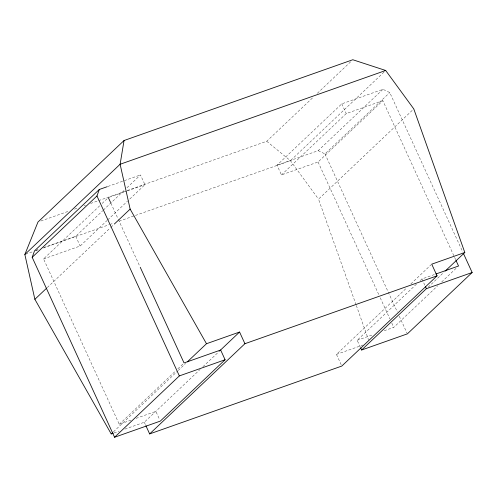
<?xml version="1.0" encoding="UTF-8"?>
<svg xmlns="http://www.w3.org/2000/svg" width="497" height="497" viewBox="0 0 497 497"><rect width="100%" height="100%" fill="white"/><g stroke="black" fill="none" stroke-linecap="round" stroke-linejoin="round"><path stroke-width="0.37" stroke-dasharray="2.48 1.86" d="M130.978 420.164L119.268 424.301L43.556 258.943L99.891 205.596M102.14 203.466L107.209 198.663M43.922 247.512L75.706 236.292L102.742 210.685M103.308 210.15L124.71 189.879M126.965 187.748L140.483 174.944L144.938 184.673L128.04 200.676M43.556 258.943L80.16 246.015L107.197 220.413M107.762 219.879L127.474 201.204M47.277 287.564L110.409 227.775M110.974 227.241L113.794 224.576M98.623 200.626L266.721 141.266L313.421 97.039M317.353 93.312L351.112 61.342M455.65 259.683L382.839 100.661L318.061 162.003L281.457 174.932L277.009 165.203L341.787 103.854L382.963 89.317L389.766 92.566L462.782 252.047M384.001 72.084L290.422 160.699L118.497 221.413M281.457 174.932L346.241 113.583L382.839 100.661M277.009 165.203L318.179 150.666L382.963 89.317M318.179 150.666L324.982 153.908L389.766 92.566M356.076 304.81L318.527 199.142L413.79 108.924M119.268 424.301L175.596 370.955M177.851 368.824L184.045 362.953M113.471 431.8L177.733 370.942M178.299 370.408L185.63 363.469M124.884 429.11L144.304 422.251L200.111 369.401M202.931 366.73L220.084 350.559M341.172 364.692L336.457 354.392L406.919 287.664M410.864 283.93L431.16 264.708M360.35 347.235L357.169 340.29L416.877 283.744M420.257 280.538L421.947 278.941L435.123 274.288M428.172 287.191L443.951 272.244M384.249 330.722L393.767 327.361L437.702 285.756M441.647 282.016L456.855 267.616M107.979 186.425L140.483 174.944M40.891 221.016L69.394 210.945M74.507 209.144L78.166 207.852M84.012 205.783L85.472 205.267M90.584 203.466L97.897 200.881M109.073 197.334L126.636 191.134M127.369 190.873L144.938 184.673M35.25 250.575L38.865 249.301M25.583 254.222L32.895 251.637M35.821 250.606L39.48 249.314M43.14 248.022L108.986 224.768M109.719 224.514L113.372 223.221M136.103 418.356L155.865 411.373L159.68 419.71M357.169 340.29L373.272 334.599M114.099 432.918L119.131 431.141M336.457 354.392L363.071 344.993M266.721 141.266L290.422 160.699L318.527 199.142M341.787 103.854L346.241 113.583M421.947 278.941L424.811 285.191M324.982 153.908L397.351 311.986M399.29 316.216L407.049 333.152M318.061 162.003L378.95 294.994M380.236 297.809L389.903 318.919M391.835 323.143L393.767 327.361M110.918 203.223L118 218.705M118.323 219.407L139.912 266.554M75.706 236.292L80.16 246.015M144.304 422.251L145.565 424.997M356.337 305.543L368.507 339.793"/><path stroke-width="0.75" d="M445.082 271.176L464.813 252.495L413.79 108.924L385.691 70.481L352.802 59.739L124.051 140.521L120.112 164.265L130.139 209.094L206.485 343.719L187.319 361.866M140.235 267.256L184.045 362.953L220.643 350.025L225.098 359.753L160.32 421.102L114.571 437.261L32.181 257.309L34.529 250.83L99.313 189.481L107.259 186.679M32.181 257.309L96.965 195.961L99.313 189.481M113.378 433.173L111.216 433.931L34.877 299.312L24.85 254.483L37.965 222.047L124.051 140.521M24.85 254.483L120.112 164.265L385.691 70.481M34.877 299.312L46.712 288.098M114.353 224.041L130.139 209.094M111.216 433.931L112.347 432.868M114.571 437.261L179.349 375.912L225.098 359.753M219.842 350.714L239.573 332.033L244.915 343.707L149.653 433.918L145.876 425.68M464.813 252.495L431.725 264.174L437.068 275.847L341.799 366.065L149.653 433.918M360.667 347.931L361.617 350.012L426.401 288.67L472.15 272.511L463.428 253.458M472.15 272.511L407.372 333.86L361.617 350.012M206.485 343.719L239.573 332.033M435.857 274.027L458.545 266.013L455.966 260.385M244.915 343.707L437.068 275.847M425.444 286.583L426.401 288.67M108.34 197.595L110.595 202.521M96.965 195.961L179.349 375.912"/></g></svg>
